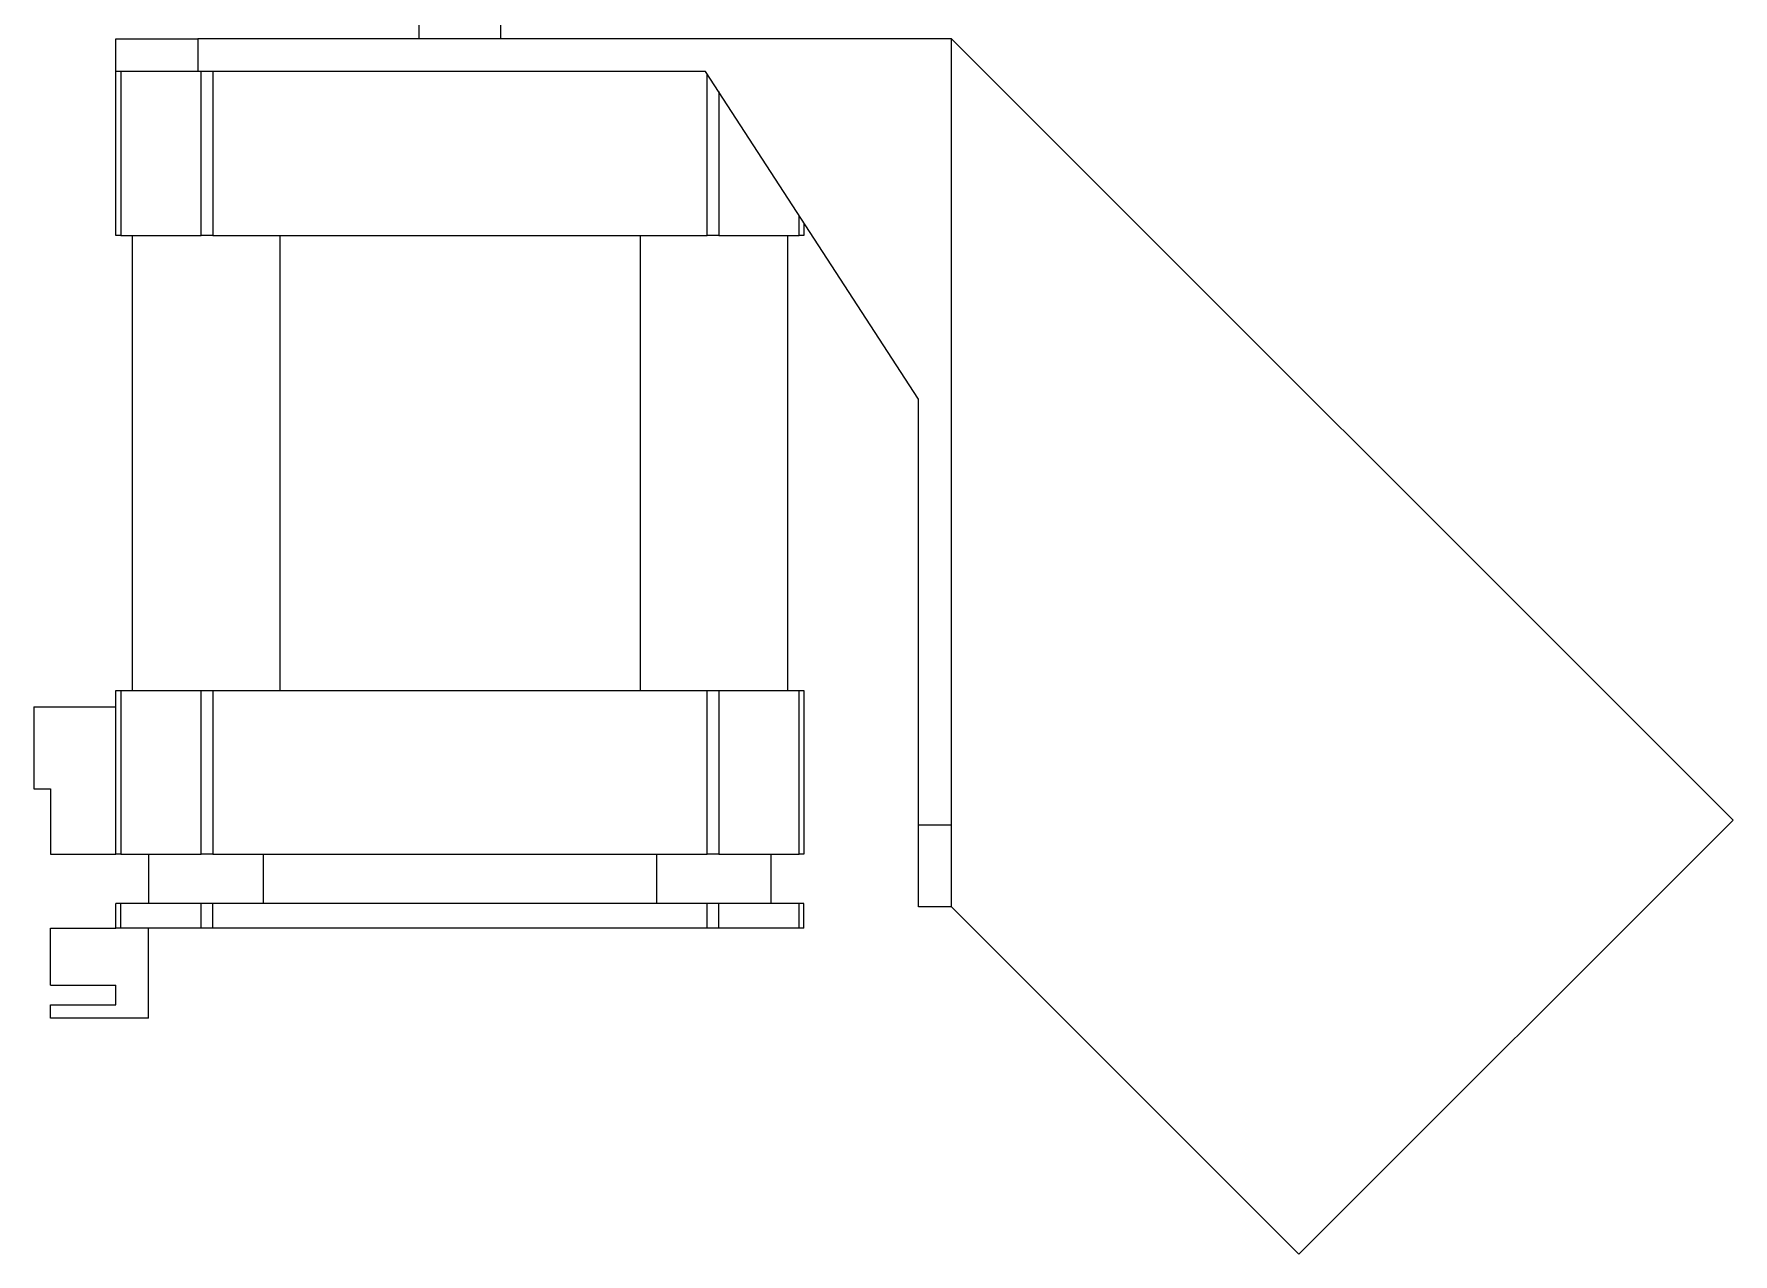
# Model space of a CAD drawing. Header units: millimetres. Extents: x 0 to 1189, y 0 to 841.
# Drawn here: x 490 to 697.5, y 337.8 to 486.8 of the extents above; entities that cross this region are included whole.
import ezdxf

# ---------------------------------------------------------------- set-up
doc = ezdxf.new("R2010")
doc.units = ezdxf.units.MM

msp = doc.modelspace()

# ---------------------------------------------------------------- linework, layer by layer
at = {"color": 7, "linetype": 'Continuous', "lineweight": 15}
for p, q in [((537.04, 490.23), (537.04, 486.23)), ((547.04, 486.23), (547.04, 490.23)), ((500.04, 482.23), (500.04, 486.23)), ((500.04, 486.23), (510.04, 486.23)), ((510.04, 486.23), (510.04, 482.23)), ((602.04, 486.23), (510.04, 486.23)), ((602.04, 486.23), (697.47, 390.81)), ((602.04, 380.23), (602.04, 486.23)), ((510.04, 482.23), (500.04, 482.23)), ((500.04, 462.23), (500.04, 482.23)), ((500.63, 482.23), (500.63, 462.23)), ((572.04, 482.23), (510.04, 482.23)), ((510.45, 462.23), (510.45, 482.23)), ((511.87, 482.23), (511.87, 462.23)), ((598.04, 442.23), (572.04, 482.23)), ((584.04, 463.77), (584.04, 462.23)), ((500.63, 462.23), (500.04, 462.23)), ((500.63, 462.23), (510.45, 462.23)), ((502.04, 462.23), (502.04, 406.63)), ((511.87, 462.23), (510.45, 462.23)), ((511.87, 462.23), (572.21, 462.23)), ((520.04, 462.23), (520.04, 406.63)), ((564.04, 462.23), (564.04, 406.63)), ((573.63, 462.23), (572.21, 462.23)), ((573.63, 462.23), (583.45, 462.23)), ((582.04, 462.23), (582.04, 406.63)), ((584.04, 462.23), (583.45, 462.23)), ((598.04, 390.23), (598.04, 442.23)), ((500.04, 386.63), (500.04, 406.63)), ((500.04, 406.63), (500.63, 406.63)), ((500.63, 406.63), (500.63, 386.63)), ((500.63, 406.63), (510.45, 406.63)), ((510.45, 386.63), (510.45, 406.63)), ((510.45, 406.63), (511.87, 406.63)), ((511.87, 406.63), (511.87, 386.63)), ((511.87, 406.63), (572.21, 406.63)), ((572.21, 386.63), (572.21, 406.63)), ((572.21, 406.63), (573.63, 406.63)), ((573.63, 406.63), (573.63, 386.63)), ((573.63, 406.63), (583.45, 406.63)), ((583.45, 386.63), (583.45, 406.63)), ((583.45, 406.63), (584.04, 406.63)), ((584.04, 406.63), (584.04, 386.63)), ((490.04, 404.63), (490.04, 394.63)), ((490.04, 404.63), (500.04, 404.63)), ((490.04, 394.63), (492.04, 394.63)), ((492.04, 394.63), (492.04, 386.63)), ((598.04, 390.23), (602.04, 390.23)), ((598.04, 380.23), (598.04, 390.23)), ((697.47, 390.81), (644.47, 337.81)), ((492.04, 386.63), (500.04, 386.63)), ((500.63, 386.63), (500.04, 386.63)), ((500.63, 386.63), (510.45, 386.63)), ((504.04, 386.63), (504.04, 380.63)), ((511.87, 386.63), (510.45, 386.63)), ((511.87, 386.63), (572.21, 386.63)), ((518.04, 380.63), (518.04, 386.63)), ((566.04, 386.63), (566.04, 380.63)), ((573.63, 386.63), (572.21, 386.63)), ((573.63, 386.63), (583.45, 386.63)), ((580.04, 380.63), (580.04, 386.63)), ((584.04, 386.63), (583.45, 386.63)), ((500.04, 377.63), (500.04, 380.63)), ((500.63, 380.63), (500.04, 380.63)), ((500.63, 377.63), (500.63, 380.63)), ((510.45, 380.63), (500.63, 380.63)), ((510.45, 377.63), (510.45, 380.63)), ((511.87, 380.63), (510.45, 380.63)), ((511.87, 377.63), (511.87, 380.63)), ((572.21, 380.63), (511.87, 380.63)), ((572.21, 377.63), (572.21, 380.63)), ((573.63, 380.63), (572.21, 380.63)), ((573.63, 377.63), (573.63, 380.63)), ((583.45, 380.63), (573.63, 380.63)), ((583.45, 377.63), (583.45, 380.63)), ((584.04, 380.63), (583.45, 380.63)), ((584.04, 377.63), (584.04, 380.63)), ((602.04, 380.23), (598.04, 380.23)), ((644.47, 337.81), (602.04, 380.23)), ((492.04, 370.63), (492.04, 377.63)), ((492.04, 377.63), (500.04, 377.63)), ((500.63, 377.63), (500.04, 377.63)), ((510.45, 377.63), (500.63, 377.63)), ((504.04, 366.63), (504.04, 377.63)), ((511.87, 377.63), (510.45, 377.63)), ((572.21, 377.63), (511.87, 377.63)), ((573.63, 377.63), (572.21, 377.63)), ((583.45, 377.63), (573.63, 377.63)), ((584.04, 377.63), (583.45, 377.63)), ((492.04, 370.63), (500.04, 370.63)), ((500.04, 368.23), (500.04, 370.63)), ((492.04, 366.63), (492.04, 368.23)), ((492.04, 368.23), (500.04, 368.23)), ((504.04, 366.63), (492.04, 366.63))]:
    msp.add_line(p, q, dxfattribs=at)
at = {"color": 8, "linetype": 'Continuous', "lineweight": 15}
for p, q in [((572.21, 462.23), (572.21, 481.97)), ((573.63, 479.79), (573.63, 462.23)), ((583.45, 462.23), (583.45, 464.67))]:
    msp.add_line(p, q, dxfattribs=at)

doc.saveas('drawing.dxf')
